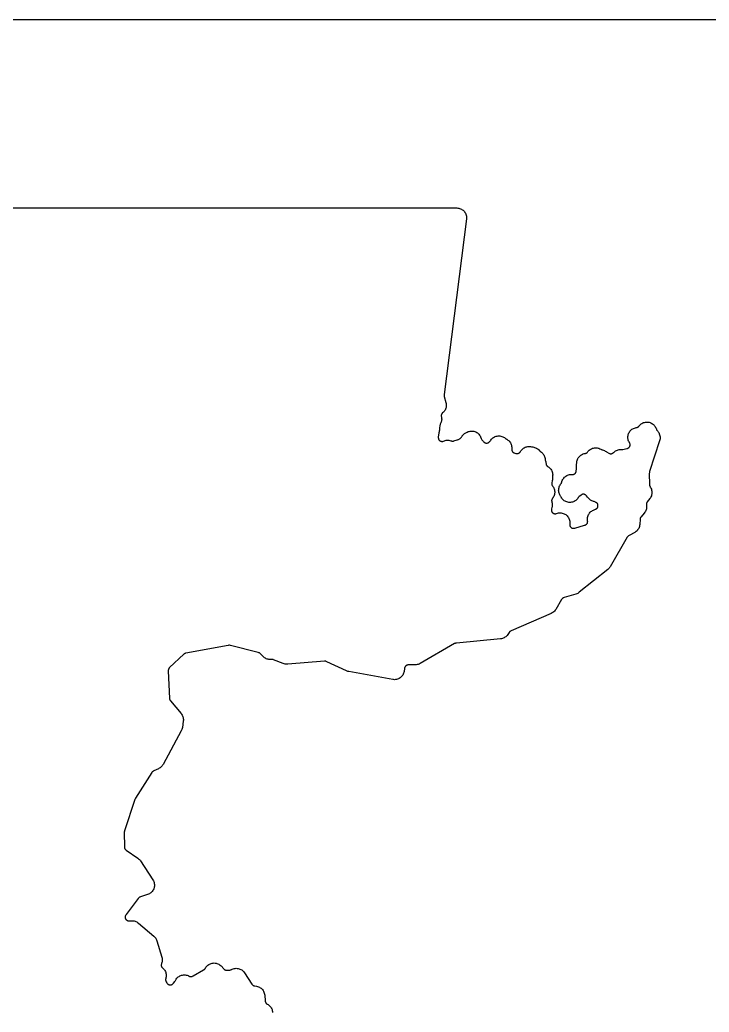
# Model space of a CAD drawing. Header units: metres. Extents: x 0 to 400, y 0 to 202.
# Drawn here: x 308.6 to 354.4, y 136.5 to 202.5 of the extents above; entities that cross this region are included whole.
import ezdxf

# ---------------------------------------------------------------- set-up
doc = ezdxf.new("R2010")
doc.units = ezdxf.units.M

msp = doc.modelspace()

# ---------------------------------------------------------------- linework, layer by layer
for points in [[(400.252, 0.0146), (400.252, 202.1856), (400.25, 202.2266), (400.247, 202.2476), (400.241, 202.2696), (400.231, 202.2976), (400.231, 202.2976), (400.221, 202.3196), (400.208, 202.3406), (400.195, 202.3586), (400.177, 202.3776), (400.158, 202.3956), (400.14, 202.4086), (400.119, 202.4216), (400.097, 202.4316), (400.069, 202.4416), (400.047, 202.4476), (400.026, 202.4506), (399.985, 202.4526), (0.015, 202.4526)], [(303.173, 189.9486), (337.676, 189.9486), (337.741, 189.9456), (337.805, 189.9356), (337.867, 189.9196), (337.928, 189.8976), (337.986, 189.8696), (338.041, 189.8356), (338.093, 189.7966), (338.14, 189.7526), (338.183, 189.7046), (338.221, 189.6516), (338.253, 189.5956), (338.28, 189.5366), (338.3, 189.4756), (338.314, 189.4126), (338.322, 189.3476), (338.324, 189.2836), (338.319, 189.2186), (336.834, 177.5426), (336.831, 177.5036), (336.832, 177.4776), (336.835, 177.4486), (336.844, 177.4086), (336.957, 177.0096), (336.972, 176.9476), (336.98, 176.8846), (336.982, 176.8206), (336.978, 176.7576), (336.967, 176.6946), (336.951, 176.6336), (336.928, 176.5736), (336.9, 176.5166), (336.866, 176.4626), (336.828, 176.4126), (336.784, 176.3666), (336.736, 176.3246), (336.736, 176.3236), (336.714, 176.3036), (336.699, 176.2856), (336.685, 176.2666), (336.672, 176.2436), (336.663, 176.2246), (336.655, 176.1986), (336.649, 176.1716), (336.646, 176.1496), (336.646, 176.1276), (336.648, 176.1016), (336.655, 176.0596), (336.662, 176.0306), (336.67, 175.9696), (336.673, 175.9086), (336.67, 175.8466), (336.661, 175.7866), (336.646, 175.7266), (336.625, 175.6686), (336.6, 175.6126), (336.578, 175.5726), (336.569, 175.5486), (336.562, 175.5266), (336.555, 175.4876), (336.53, 175.3066), (336.528, 175.2696), (336.528, 175.2496), (336.526, 175.1836), (336.517, 175.1186), (336.502, 175.0546), (336.493, 175.0256), (336.486, 174.9876), (336.451, 174.7366), (336.448, 174.6966), (336.449, 174.6696), (336.452, 174.6426), (336.457, 174.6176), (336.463, 174.5986), (336.473, 174.5766), (336.488, 174.5486), (336.5, 174.5306), (336.514, 174.5146), (336.534, 174.4956), (336.553, 174.4806), (336.575, 174.4666), (336.597, 174.4546), (336.62, 174.4456), (336.643, 174.4396), (336.668, 174.4356), (336.695, 174.4336), (336.718, 174.4336), (336.741, 174.4366), (336.767, 174.4426), (336.79, 174.4496), (336.802, 174.4556), (336.858, 174.4776), (336.916, 174.4946), (336.976, 174.5066), (337.036, 174.5126), (337.097, 174.5126), (337.157, 174.5076), (337.217, 174.4966), (337.275, 174.4806), (337.335, 174.4606), (337.357, 174.4546), (337.379, 174.4526), (337.403, 174.4516), (337.43, 174.4536), (337.456, 174.4576), (337.492, 174.4666), (337.692, 174.5286), (337.703, 174.5326), (337.719, 174.5376), (337.763, 174.5516), (337.774, 174.5536), (337.798, 174.5626), (337.825, 174.5756), (337.845, 174.5876), (337.863, 174.6026), (337.895, 174.6306), (337.985, 174.7236), (338.011, 174.7536), (338.03, 174.7786), (338.03, 174.7796), (338.044, 174.7986), (338.064, 174.8276), (338.101, 174.8716), (338.143, 174.9126), (338.188, 174.9496), (338.236, 174.9826), (338.287, 175.0116), (338.375, 175.0556), (338.435, 175.0816), (338.497, 175.1016), (338.561, 175.1156), (338.625, 175.1226), (338.691, 175.1226), (338.755, 175.1176), (338.819, 175.1046), (338.882, 175.0866), (338.942, 175.0616), (339, 175.0306), (339.054, 174.9946), (339.104, 174.9526), (339.149, 174.9056), (339.19, 174.8556), (339.226, 174.8006), (339.255, 174.7426), (339.279, 174.6816), (339.29, 174.6436), (339.3, 174.6156), (339.312, 174.5906), (339.323, 174.5726), (339.348, 174.5386), (339.444, 174.4216), (339.472, 174.3916), (339.492, 174.3736), (339.511, 174.3596), (339.53, 174.3486), (339.556, 174.3366), (339.58, 174.3276), (339.604, 174.3226), (339.63, 174.3196), (339.656, 174.3186), (339.677, 174.3206), (339.705, 174.3256), (339.732, 174.3326), (339.752, 174.3406), (339.774, 174.3516), (339.796, 174.3656), (339.816, 174.3826), (339.847, 174.4126), (339.879, 174.4476), (339.908, 174.4826), (339.936, 174.5216), (339.974, 174.5726), (340.018, 174.6186), (340.066, 174.6606), (340.118, 174.6976), (340.173, 174.7296), (340.232, 174.7556), (340.292, 174.7766), (340.354, 174.7906), (340.418, 174.7986), (340.481, 174.8006), (340.545, 174.7956), (340.608, 174.7856), (340.67, 174.7686), (340.729, 174.7456), (340.786, 174.7166), (340.84, 174.6826), (340.941, 174.6116), (340.97, 174.5936), (340.974, 174.5916), (341.027, 174.5616), (341.078, 174.5266), (341.125, 174.4866), (341.168, 174.4426), (341.206, 174.3956), (341.24, 174.3436), (341.269, 174.2896), (341.293, 174.2336), (341.311, 174.1746), (341.324, 174.1146), (341.331, 174.0536), (341.332, 173.9926), (341.327, 173.9316), (341.325, 173.9156), (341.325, 173.8956), (341.327, 173.8696), (341.332, 173.8416), (341.338, 173.8196), (341.348, 173.7966), (341.359, 173.7746), (341.373, 173.7536), (341.39, 173.7336), (341.407, 173.7166), (341.427, 173.6996), (341.448, 173.6856), (341.471, 173.6736), (341.493, 173.6646), (341.532, 173.6536), (341.611, 173.6346), (341.651, 173.6266), (341.678, 173.6246), (341.701, 173.6246), (341.724, 173.6266), (341.744, 173.6306), (341.767, 173.6386), (341.795, 173.6496), (341.813, 173.6596), (341.833, 173.6726), (341.851, 173.6866), (341.869, 173.7046), (341.886, 173.7246), (341.897, 173.7416), (341.906, 173.7576), (341.938, 173.8106), (341.975, 173.8606), (342.017, 173.9056), (342.063, 173.9476), (342.112, 173.9846), (342.165, 174.0166), (342.221, 174.0436), (342.278, 174.0646), (342.338, 174.0806), (342.399, 174.0916), (342.461, 174.0956), (342.523, 174.0936), (342.584, 174.0866), (342.647, 174.0756), (342.672, 174.0716), (342.722, 174.0636), (342.795, 174.0426), (342.798, 174.0416), (342.85, 174.0286), (342.914, 174.0076), (342.975, 173.9816), (343.033, 173.9486), (343.087, 173.9096), (343.137, 173.8656), (343.183, 173.8166), (343.189, 173.8086), (343.208, 173.7906), (343.224, 173.7766), (343.249, 173.7606), (343.3, 173.7246), (343.347, 173.6836), (343.39, 173.6386), (343.428, 173.5906), (343.461, 173.5376), (343.489, 173.4826), (343.512, 173.4246), (343.529, 173.3656), (343.541, 173.3046), (343.546, 173.2426), (343.547, 173.2256), (343.551, 173.1986), (343.556, 173.1756), (343.571, 173.1316), (343.588, 173.0756), (343.6, 173.0186), (343.607, 172.9596), (343.608, 172.9446), (343.611, 172.9226), (343.617, 172.9006), (343.627, 172.8756), (343.638, 172.8526), (343.65, 172.8336), (343.664, 172.8146), (343.68, 172.7966), (343.699, 172.7806), (343.724, 172.7626), (343.738, 172.7536), (343.791, 172.7176), (343.841, 172.6756), (343.887, 172.6296), (343.927, 172.5786), (343.963, 172.5246), (343.992, 172.4666), (344.016, 172.4066), (344.034, 172.3436), (344.045, 172.2796), (344.05, 172.2146), (344.048, 172.1506), (344.04, 172.0856), (344.035, 172.0606), (344.033, 172.0336), (344.034, 172.0086), (344.034, 172.0066), (344.038, 171.9396), (344.035, 171.8726), (344.026, 171.8066), (344.001, 171.6806), (343.995, 171.6416), (343.994, 171.6166), (343.995, 171.5916), (343.998, 171.5676), (344.004, 171.5446), (344.012, 171.5216), (344.024, 171.4976), (344.036, 171.4766), (344.059, 171.4456), (344.094, 171.3926), (344.124, 171.3366), (344.148, 171.2766), (344.166, 171.2156), (344.179, 171.1526), (344.184, 171.0896), (344.184, 171.0256), (344.177, 170.9616), (344.164, 170.8996), (344.145, 170.8376), (344.12, 170.7796), (344.09, 170.7236), (344.054, 170.6706), (344.038, 170.6506), (344.017, 170.6196), (344.006, 170.5986), (343.996, 170.5756), (343.99, 170.5546), (343.985, 170.5326), (343.982, 170.5066), (343.982, 170.4806), (343.983, 170.4616), (343.988, 170.4356), (344.002, 170.3846), (344.015, 170.3256), (344.023, 170.2666), (344.025, 170.2066), (344.022, 170.1466), (344.013, 170.0876), (343.998, 170.0296), (343.978, 169.9606), (343.968, 169.9216), (343.965, 169.8996), (343.964, 169.8726), (343.965, 169.8486), (343.969, 169.8246), (343.975, 169.8006), (343.985, 169.7756), (343.995, 169.7536), (344.009, 169.7316), (344.023, 169.7126), (344.04, 169.6946), (344.059, 169.6776), (344.077, 169.6656), (344.101, 169.6516), (344.125, 169.6406), (344.147, 169.6336), (344.173, 169.6276), (344.196, 169.6246), (344.22, 169.6246), (344.247, 169.6266), (344.27, 169.6306), (344.292, 169.6366), (344.306, 169.6426), (344.368, 169.6626), (344.431, 169.6766), (344.495, 169.6846), (344.559, 169.6866), (344.623, 169.6816), (344.687, 169.6706), (344.749, 169.6526), (344.809, 169.6286), (344.866, 169.5996), (344.921, 169.5646), (344.971, 169.5246), (345.017, 169.4796), (345.059, 169.4296), (345.095, 169.3766), (345.126, 169.3196), (345.151, 169.2606), (345.17, 169.1986), (345.183, 169.1356), (345.189, 169.0716), (345.189, 169.0066), (345.185, 168.9676), (345.184, 168.9526), (345.183, 168.9426), (345.181, 168.9116), (345.181, 168.8896), (345.184, 168.8666), (345.19, 168.8416), (345.198, 168.8176), (345.208, 168.7946), (345.22, 168.7736), (345.235, 168.7526), (345.252, 168.7336), (345.269, 168.7166), (345.288, 168.7016), (345.308, 168.6896), (345.332, 168.6776), (345.356, 168.6686), (345.378, 168.6626), (345.404, 168.6576), (345.426, 168.6566), (345.453, 168.6576), (345.478, 168.6606), (345.516, 168.6696), (346.175, 168.8566), (346.215, 168.8706), (346.24, 168.8816), (346.262, 168.8946), (346.278, 168.9066), (346.298, 168.9236), (346.316, 168.9416), (346.329, 168.9596), (346.343, 168.9826), (346.354, 169.0046), (346.362, 169.0266), (346.369, 169.0526), (346.374, 169.0776), (346.375, 169.0996), (346.374, 169.1256), (346.368, 169.1786), (346.367, 169.1846), (346.366, 169.1886), (346.361, 169.2536), (346.363, 169.3186), (346.371, 169.3826), (346.386, 169.4456), (346.407, 169.5066), (346.434, 169.5656), (346.466, 169.6216), (346.504, 169.6746), (346.548, 169.7226), (346.595, 169.7666), (346.647, 169.8056), (346.703, 169.8386), (346.761, 169.8666), (346.892, 169.9206), (346.929, 169.9376), (346.949, 169.9496), (346.969, 169.9656), (346.989, 169.9836), (347.004, 169.9996), (347.019, 170.0206), (347.032, 170.0416), (347.042, 170.0636), (347.051, 170.0896), (347.056, 170.1096), (347.06, 170.1366), (347.061, 170.1636), (347.06, 170.1866), (347.056, 170.2086), (347.049, 170.2366), (347.04, 170.2616), (347.032, 170.2786), (347.018, 170.2996), (347.003, 170.3206), (346.984, 170.3406), (346.966, 170.3566), (346.946, 170.3706), (346.925, 170.3826), (346.889, 170.3986), (346.806, 170.4316), (346.776, 170.4426), (346.771, 170.4436), (346.718, 170.4586), (346.662, 170.4796), (346.608, 170.5056), (346.557, 170.5376), (346.509, 170.5726), (346.464, 170.6136), (346.423, 170.6576), (346.387, 170.7046), (346.373, 170.7246), (346.302, 170.8146), (346.275, 170.8456), (346.254, 170.8646), (346.235, 170.8786), (346.215, 170.8916), (346.189, 170.9036), (346.165, 170.9126), (346.142, 170.9176), (346.116, 170.9216), (346.09, 170.9226), (346.067, 170.9216), (346.042, 170.9176), (346.015, 170.9106), (345.994, 170.9026), (345.97, 170.8906), (345.933, 170.8676), (345.845, 170.8046), (345.815, 170.7816), (345.797, 170.7646), (345.78, 170.7456), (345.766, 170.7256), (345.751, 170.6986), (345.716, 170.6456), (345.677, 170.5966), (345.634, 170.5516), (345.586, 170.5106), (345.535, 170.4746), (345.48, 170.4436), (345.422, 170.4186), (345.363, 170.3986), (345.302, 170.3856), (345.239, 170.3776), (345.176, 170.3756), (345.114, 170.3796), (345.052, 170.3906), (344.991, 170.4066), (344.933, 170.4286), (344.876, 170.4566), (344.823, 170.4896), (344.773, 170.5276), (344.727, 170.5706), (344.685, 170.6176), (344.648, 170.6676), (344.616, 170.7226), (344.595, 170.7686), (344.59, 170.7796), (344.58, 170.7986), (344.555, 170.8356), (344.523, 170.8886), (344.497, 170.9436), (344.476, 171.0016), (344.461, 171.0606), (344.451, 171.1206), (344.447, 171.1826), (344.449, 171.2436), (344.456, 171.3036), (344.47, 171.3636), (344.489, 171.4216), (344.513, 171.4786), (344.542, 171.5316), (344.577, 171.5826), (344.612, 171.6306), (344.627, 171.6536), (344.638, 171.6766), (344.646, 171.6976), (344.651, 171.7156), (344.657, 171.7376), (344.66, 171.7496), (344.667, 171.7766), (344.688, 171.8366), (344.715, 171.8936), (344.747, 171.9486), (344.785, 171.9996), (344.827, 172.0466), (344.874, 172.0886), (344.925, 172.1266), (344.979, 172.1596), (345.036, 172.1866), (345.095, 172.2086), (345.157, 172.2246), (345.219, 172.2336), (345.282, 172.2376), (345.323, 172.2356), (345.326, 172.2356), (345.377, 172.2346), (345.401, 172.2366), (345.429, 172.2416), (345.449, 172.2476), (345.472, 172.2566), (345.497, 172.2696), (345.518, 172.2836), (345.536, 172.2986), (345.556, 172.3176), (345.571, 172.3356), (345.584, 172.3566), (345.597, 172.3796), (345.605, 172.3996), (345.612, 172.4246), (345.621, 172.4676), (345.639, 172.5986), (345.643, 172.6386), (345.642, 172.6676), (345.637, 172.7236), (345.634, 172.7856), (345.634, 172.7886), (345.636, 172.8446), (345.654, 173.0506), (345.663, 173.1116), (345.677, 173.1716), (345.696, 173.2296), (345.721, 173.2866), (345.751, 173.3396), (345.787, 173.3896), (345.826, 173.4366), (345.87, 173.4796), (345.918, 173.5186), (345.97, 173.5516), (346.024, 173.5806), (346.081, 173.6046), (346.139, 173.6226), (346.2, 173.6346), (346.223, 173.6386), (346.25, 173.6446), (346.275, 173.6536), (346.295, 173.6626), (346.314, 173.6746), (346.336, 173.6906), (346.355, 173.7066), (346.371, 173.7246), (346.396, 173.7576), (346.437, 173.8046), (346.481, 173.8486), (346.53, 173.8876), (346.583, 173.9216), (346.638, 173.9506), (346.696, 173.9746), (346.756, 173.9926), (346.818, 174.0036), (346.88, 174.0096), (346.943, 174.0096), (347.005, 174.0036), (347.067, 173.9916), (347.127, 173.9736), (347.185, 173.9496), (347.24, 173.9206), (347.285, 173.8936), (347.307, 173.8836), (347.331, 173.8746), (347.37, 173.8646), (347.431, 173.8456), (347.49, 173.8206), (347.545, 173.7896), (347.598, 173.7536), (347.634, 173.7316), (347.78, 173.6506), (347.816, 173.6336), (347.841, 173.6236), (347.866, 173.6176), (347.888, 173.6136), (347.912, 173.6126), (347.94, 173.6136), (347.966, 173.6176), (347.987, 173.6226), (348.008, 173.6296), (348.034, 173.6416), (348.057, 173.6556), (348.075, 173.6686), (348.088, 173.6796), (348.096, 173.6866), (348.133, 173.7246), (348.181, 173.7646), (348.233, 173.7996), (348.288, 173.8306), (348.346, 173.8546), (348.406, 173.8736), (348.468, 173.8866), (348.53, 173.8936), (348.593, 173.8946), (348.644, 173.8926), (348.666, 173.8936), (348.705, 173.9006), (348.984, 173.9616), (349.022, 173.9726), (349.048, 173.9826), (349.069, 173.9926), (349.088, 174.0036), (349.108, 174.0196), (349.125, 174.0356), (349.14, 174.0526), (349.157, 174.0756), (349.169, 174.0946), (349.178, 174.1146), (349.187, 174.1406), (349.193, 174.1646), (349.196, 174.1866), (349.197, 174.2106), (349.196, 174.2346), (349.192, 174.2606), (349.186, 174.2856), (349.18, 174.3046), (349.169, 174.3276), (349.16, 174.3436), (349.158, 174.3456), (349.14, 174.3766), (349.126, 174.3996), (349.098, 174.4556), (349.076, 174.5146), (349.06, 174.5746), (349.05, 174.6366), (349.046, 174.6996), (349.048, 174.7616), (349.056, 174.8236), (349.07, 174.8846), (349.09, 174.9446), (349.115, 175.0016), (349.146, 175.0566), (349.182, 175.1076), (349.223, 175.1556), (349.268, 175.1986), (349.317, 175.2376), (349.37, 175.2716), (349.425, 175.3006), (349.483, 175.3236), (349.544, 175.3406), (349.605, 175.3526), (349.634, 175.3566), (349.659, 175.3626), (349.685, 175.3716), (349.705, 175.3816), (349.728, 175.3946), (349.748, 175.4096), (349.766, 175.4266), (349.784, 175.4456), (349.794, 175.4596), (349.834, 175.5076), (349.878, 175.5526), (349.927, 175.5926), (349.979, 175.6276), (350.034, 175.6576), (350.092, 175.6816), (350.152, 175.6996), (350.214, 175.7126), (350.276, 175.7196), (350.339, 175.7206), (350.402, 175.7146), (350.463, 175.7036), (350.524, 175.6856), (350.582, 175.6626), (350.638, 175.6336), (350.691, 175.5996), (350.74, 175.5606), (350.785, 175.5176), (350.826, 175.4696), (350.862, 175.4176), (350.893, 175.3636), (350.919, 175.3056), (350.938, 175.2456), (350.939, 175.2426), (350.947, 175.2236), (350.959, 175.1996), (350.972, 175.1796), (350.985, 175.1626), (350.99, 175.1576), (351.029, 175.1136), (351.064, 175.0656), (351.094, 175.0156), (351.12, 174.9626), (351.135, 174.9276), (351.158, 174.8656), (351.174, 174.8006), (351.184, 174.7346), (351.187, 174.6686), (351.183, 174.6016), (351.173, 174.5366), (351.155, 174.4716), (350.49, 172.4296), (350.479, 172.3846), (350.474, 172.3546), (350.472, 172.3096), (350.485, 171.5606), (350.487, 171.5206), (350.492, 171.4936), (350.498, 171.4706), (350.506, 171.4496), (350.517, 171.4256), (350.537, 171.3926), (350.548, 171.3766), (350.58, 171.3196), (350.606, 171.2596), (350.626, 171.1966), (350.639, 171.1326), (350.646, 171.0676), (350.646, 171.0016), (350.64, 170.9366), (350.627, 170.8726), (350.607, 170.8096), (350.582, 170.7496), (350.55, 170.6916), (350.513, 170.6376), (350.339, 170.4106), (350.316, 170.3786), (350.304, 170.3566), (350.294, 170.3316), (350.285, 170.3056), (350.281, 170.2856), (350.279, 170.2626), (350.278, 170.2326), (350.28, 170.2056), (350.281, 170.2046), (350.289, 170.1416), (350.291, 170.0776), (350.287, 170.0146), (350.276, 169.9516), (350.26, 169.8906), (350.238, 169.8316), (350.21, 169.7746), (350.176, 169.7206), (350.138, 169.6696), (349.932, 169.4276), (349.907, 169.3936), (349.894, 169.3736), (349.881, 169.3466), (349.873, 169.3236), (349.868, 169.2996), (349.862, 169.2546), (349.835, 168.9026), (349.827, 168.8386), (349.813, 168.7756), (349.792, 168.7146), (349.765, 168.6556), (349.733, 168.5996), (349.695, 168.5476), (349.653, 168.4986), (349.605, 168.4556), (349.554, 168.4166), (349.499, 168.3826), (349.129, 168.1806), (349.097, 168.1616), (349.08, 168.1496), (349.062, 168.1326), (349.046, 168.1176), (349.031, 168.0976), (349.01, 168.0656), (347.861, 166.1016), (347.829, 166.0516), (347.793, 166.0056), (347.752, 165.9626), (347.708, 165.9236), (345.816, 164.4026), (345.765, 164.3656), (345.712, 164.3336), (345.655, 164.3076), (345.596, 164.2866), (344.803, 164.0496), (344.766, 164.0366), (344.744, 164.0266), (344.723, 164.0136), (344.702, 163.9996), (344.688, 163.9876), (344.673, 163.9716), (344.657, 163.9516), (344.635, 163.9176), (344.25, 163.2646), (344.213, 163.2086), (344.17, 163.1556), (344.122, 163.1086), (344.069, 163.0666), (344.011, 163.0296), (343.951, 162.9996), (341.284, 161.8376), (341.247, 161.8196), (341.225, 161.8056), (341.208, 161.7926), (341.191, 161.7766), (341.176, 161.7606), (341.153, 161.7296), (341.06, 161.5906), (341.021, 161.5396), (340.978, 161.4926), (340.931, 161.4496), (340.88, 161.4126), (340.825, 161.3796), (340.767, 161.3526), (340.707, 161.3316), (340.645, 161.3166), (340.582, 161.3076), (337.662, 161.0336), (337.62, 161.0276), (337.594, 161.0206), (337.567, 161.0106), (337.529, 160.9916), (335.235, 159.6676), (335.175, 159.6366), (335.113, 159.6126), (335.048, 159.5956), (334.982, 159.5846), (334.915, 159.5806), (334.471, 159.5776), (334.428, 159.5756), (334.404, 159.5716), (334.38, 159.5656), (334.359, 159.5576), (334.335, 159.5456), (334.311, 159.5306), (334.29, 159.5136), (334.271, 159.4966), (334.259, 159.4816), (334.244, 159.4596), (334.23, 159.4356), (334.22, 159.4126), (334.212, 159.3866), (334.204, 159.3466), (334.174, 159.1476), (334.161, 159.0846), (334.142, 159.0226), (334.116, 158.9626), (334.085, 158.9056), (334.049, 158.8526), (334.007, 158.8026), (333.961, 158.7576), (333.91, 158.7176), (333.855, 158.6826), (333.798, 158.6536), (333.737, 158.6296), (333.675, 158.6126), (333.611, 158.6016), (333.546, 158.5966), (333.482, 158.5986), (333.418, 158.6066), (330.502, 159.1346), (330.447, 159.1476), (330.394, 159.1646), (330.342, 159.1856), (329.046, 159.7936), (329.007, 159.8096), (328.981, 159.8176), (328.955, 159.8216), (328.931, 159.8236), (328.888, 159.8226), (326.442, 159.6236), (326.383, 159.6216), (326.324, 159.6246), (326.265, 159.6336), (326.207, 159.6476), (326.151, 159.6676), (325.505, 159.9236), (325.466, 159.9366), (325.442, 159.9426), (325.414, 159.9456), (325.388, 159.9466), (325.353, 159.9436), (325.326, 159.9406), (325.262, 159.9386), (325.198, 159.9426), (325.136, 159.9536), (325.074, 159.9696), (325.014, 159.9926), (324.957, 160.0206), (324.903, 160.0546), (324.853, 160.0936), (324.806, 160.1366), (324.632, 160.3176), (324.602, 160.3466), (324.586, 160.3596), (324.567, 160.3716), (324.547, 160.3826), (324.523, 160.3916), (324.484, 160.4036), (322.63, 160.8716), (322.584, 160.8806), (322.559, 160.8826), (322.532, 160.8816), (322.485, 160.8756), (319.681, 160.3576), (319.647, 160.3496), (319.624, 160.3416), (319.597, 160.3306), (319.579, 160.3196), (319.562, 160.3086), (319.532, 160.2826), (318.597, 159.4086), (318.571, 159.3816), (318.557, 159.3646), (318.543, 159.3426), (318.532, 159.3206), (318.524, 159.3016), (318.517, 159.2776), (318.511, 159.2506), (318.509, 159.2286), (318.509, 159.1906), (318.589, 157.3556), (318.592, 157.3196), (318.596, 157.2996), (318.604, 157.2716), (318.612, 157.2506), (318.621, 157.2316), (318.634, 157.2106), (318.657, 157.1806), (319.358, 156.3446), (319.394, 156.2966), (319.426, 156.2456), (319.453, 156.1916), (319.475, 156.1356), (319.492, 156.0776), (319.503, 156.0176), (319.508, 155.9576), (319.508, 155.8976), (319.503, 155.8376), (319.442, 155.4086), (319.431, 155.3516), (319.415, 155.2956), (319.395, 155.2416), (319.369, 155.1896), (318.156, 152.9606), (318.125, 152.9096), (318.089, 152.8616), (318.049, 152.8166), (318.005, 152.7756), (317.958, 152.7396), (317.907, 152.7076), (317.853, 152.6796), (317.55, 152.5426), (317.514, 152.5246), (317.494, 152.5116), (317.471, 152.4946), (317.453, 152.4776), (317.441, 152.4626), (317.418, 152.4306), (316.334, 150.7206), (316.309, 150.6766), (316.291, 150.6296), (315.599, 148.5506), (315.588, 148.5086), (315.583, 148.4796), (315.581, 148.4336), (315.589, 147.4926), (315.591, 147.4516), (315.595, 147.4286), (315.601, 147.4046), (315.609, 147.3826), (315.62, 147.3586), (315.632, 147.3386), (315.645, 147.3206), (315.663, 147.3016), (315.681, 147.2856), (315.713, 147.2606), (316.485, 146.7376), (316.537, 146.6986), (316.585, 146.6546), (316.628, 146.6056), (316.666, 146.5526), (317.482, 145.2846), (317.513, 145.2296), (317.539, 145.1736), (317.559, 145.1136), (317.574, 145.0536), (317.582, 144.9916), (317.585, 144.9286), (317.581, 144.8666), (317.572, 144.8046), (317.557, 144.7436), (317.535, 144.6846), (317.509, 144.6286), (317.477, 144.5746), (317.439, 144.5246), (317.398, 144.4776), (317.352, 144.4356), (317.302, 144.3976), (317.248, 144.3656), (317.192, 144.3376), (317.133, 144.3156), (316.653, 144.1636), (316.613, 144.1486), (316.591, 144.1366), (316.568, 144.1226), (316.545, 144.1046), (316.526, 144.0856), (316.499, 144.0536), (315.703, 142.9806), (315.68, 142.9466), (315.667, 142.9216), (315.657, 142.8966), (315.65, 142.8726), (315.645, 142.8506), (315.643, 142.8276), (315.644, 142.7986), (315.646, 142.7746), (315.651, 142.7526), (315.659, 142.7266), (315.669, 142.7026), (315.681, 142.6816), (315.695, 142.6616), (315.709, 142.6446), (315.73, 142.6246), (315.751, 142.6076), (315.768, 142.5966), (315.792, 142.5856), (315.815, 142.5766), (315.84, 142.5696), (315.866, 142.5646), (315.886, 142.5636), (315.93, 142.5646), (316.052, 142.5736), (316.115, 142.5756), (316.178, 142.5706), (316.24, 142.5606), (316.301, 142.5436), (316.36, 142.5206), (316.417, 142.4926), (316.47, 142.4596), (316.52, 142.4206), (317.548, 141.5446), (317.593, 141.5026), (317.634, 141.4566), (317.67, 141.4066), (317.702, 141.3526), (317.728, 141.2966), (317.748, 141.2386), (318.077, 140.1486), (318.092, 140.0906), (318.101, 140.0306), (318.105, 139.9706), (318.103, 139.9106), (318.095, 139.8506), (318.082, 139.7916), (318.064, 139.7336), (318.053, 139.7056), (318.046, 139.6806), (318.042, 139.6536), (318.04, 139.6286), (318.04, 139.6066), (318.043, 139.5856), (318.049, 139.5596), (318.057, 139.5346), (318.066, 139.5136), (318.078, 139.4936), (318.093, 139.4716), (318.111, 139.4506), (318.133, 139.4296), (318.166, 139.4016), (318.21, 139.3566), (318.248, 139.3086), (318.282, 139.2566), (318.311, 139.2016), (318.334, 139.1436), (318.352, 139.0846), (318.364, 139.0236), (318.37, 138.9616), (318.37, 138.8996), (318.365, 138.8386), (318.353, 138.7776), (318.336, 138.7176), (318.335, 138.7156), (318.332, 138.7006), (318.33, 138.6786), (318.329, 138.6486), (318.331, 138.6226), (318.335, 138.6016), (318.343, 138.5756), (318.352, 138.5526), (318.372, 138.5166), (318.414, 138.4456), (318.437, 138.4116), (318.453, 138.3916), (318.468, 138.3766), (318.486, 138.3616), (318.509, 138.3466), (318.528, 138.3356), (318.549, 138.3266), (318.573, 138.3196), (318.599, 138.3136), (318.625, 138.3106), (318.645, 138.3106), (318.669, 138.3126), (318.697, 138.3176), (318.718, 138.3236), (318.74, 138.3316), (318.761, 138.3426), (318.784, 138.3576), (318.803, 138.3716), (318.818, 138.3856), (318.845, 138.4176), (318.946, 138.5456), (318.968, 138.5766), (318.978, 138.5926), (318.983, 138.6026), (319.006, 138.6486), (319.039, 138.7016), (319.078, 138.7516), (319.121, 138.7966), (319.168, 138.8376), (319.219, 138.8746), (319.273, 138.9056), (319.33, 138.9316), (319.389, 138.9516), (319.45, 138.9666), (319.512, 138.9746), (319.575, 138.9776), (319.638, 138.9736), (319.699, 138.9646), (319.76, 138.9486), (319.819, 138.9276), (319.876, 138.9006), (319.898, 138.8896), (319.925, 138.8766), (319.947, 138.8696), (319.974, 138.8636), (320, 138.8606), (320.022, 138.8606), (320.043, 138.8616), (320.069, 138.8666), (320.096, 138.8736), (320.118, 138.8826), (320.154, 138.9016), (320.852, 139.3016), (320.887, 139.3246), (320.91, 139.3416), (320.926, 139.3576), (320.943, 139.3776), (320.958, 139.3996), (320.975, 139.4306), (321.009, 139.4856), (321.047, 139.5356), (321.091, 139.5826), (321.139, 139.6246), (321.191, 139.6626), (321.246, 139.6946), (321.304, 139.7206), (321.364, 139.7416), (321.426, 139.7556), (321.49, 139.7646), (321.554, 139.7666), (321.617, 139.7626), (321.68, 139.7516), (321.742, 139.7356), (321.802, 139.7126), (321.859, 139.6846), (321.913, 139.6506), (321.964, 139.6116), (322.01, 139.5676), (322.199, 139.3706), (322.228, 139.3436), (322.249, 139.3276), (322.269, 139.3156), (322.294, 139.3026), (322.317, 139.2936), (322.339, 139.2876), (322.363, 139.2836), (322.385, 139.2826), (322.426, 139.2836), (322.592, 139.2966), (322.633, 139.3016), (322.655, 139.3066), (322.68, 139.3146), (322.702, 139.3246), (322.71, 139.3286), (322.76, 139.3546), (322.821, 139.3786), (322.885, 139.3956), (322.949, 139.4066), (323.014, 139.4116), (323.08, 139.4096), (323.145, 139.4006), (323.208, 139.3856), (323.27, 139.3636), (323.33, 139.3356), (323.386, 139.3026), (323.438, 139.2636), (323.487, 139.2196), (323.53, 139.1706), (323.569, 139.1176), (324.058, 138.3676), (324.085, 138.3316), (324.104, 138.3086), (324.119, 138.2956), (324.141, 138.2796), (324.164, 138.2656), (324.188, 138.2556), (324.215, 138.2456), (324.253, 138.2376), (324.375, 138.2166), (324.439, 138.2026), (324.501, 138.1816), (324.56, 138.1556), (324.617, 138.1226), (324.67, 138.0846), (324.719, 138.0416), (324.764, 137.9936), (324.803, 137.9416), (324.837, 137.8866), (324.865, 137.8276), (324.887, 137.7656), (324.903, 137.7026), (324.912, 137.6376), (324.949, 137.2456), (324.954, 137.2076), (324.959, 137.1856), (324.968, 137.1626), (324.979, 137.1386), (324.992, 137.1166), (325.005, 137.0976), (325.021, 137.0796), (325.039, 137.0626), (325.058, 137.0486), (325.077, 137.0366), (325.079, 137.0356), (325.133, 137.0046), (325.185, 136.9686), (325.233, 136.9276), (325.276, 136.8826), (325.315, 136.8336), (325.349, 136.7806), (325.378, 136.7256), (325.402, 136.6666), (325.419, 136.6066), (325.431, 136.5456), (325.436, 136.4826)]]:
    msp.add_lwpolyline(points)

doc.saveas('drawing.dxf')
